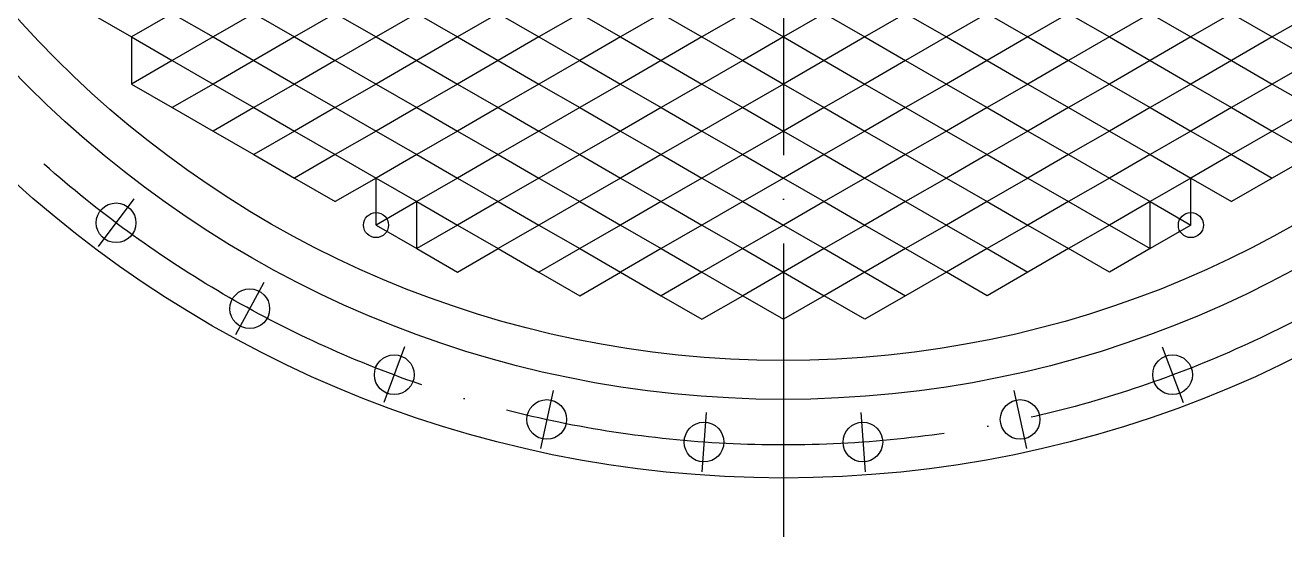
# Model space of a CAD drawing. Extents: x -11958 to 3251, y -1845 to 8235.
# Drawn here: x -211 to 646, y 2179 to 2527 of the extents above; entities that cross this region are included whole.
import ezdxf

# ---------------------------------------------------------------- set-up
doc = ezdxf.new("R2010")
doc.units = 0
doc.header["$LTSCALE"] = 10
for name, pattern in [('DASHDOT-L', [90, 80, -5, 0, -5]), ('DASHDOT-M', [36, 30, -3, 0, -3]), ('DASHDOT-S', [14, 10, -2, 0, -2])]:
    doc.linetypes.add(name, pattern=pattern)
doc.layers.add('CDR_DWG1', color=4, linetype='CONTINUOUS')
doc.layers.add('CDR_DWG3', color=1, linetype='DASHDOT-M')

msp = doc.modelspace()

# ---------------------------------------------------------------- linework, layer by layer
at = {"layer": 'CDR_DWG1'}
for p, q in [((-165.91, 2535.23), (-138.2, 2519.23)), ((-138.2, 2519.23), (-138.2, 2487.23)), ((-138.2, 2519.23), (-138.2, 2519.23)), ((-138.2, 2487.23), (-110.49, 2471.23)), ((-110.49, 2471.23), (-82.78, 2455.23)), ((-82.78, 2455.23), (-55.06, 2439.23)), ((-55.06, 2439.23), (-27.35, 2423.23)), ((665.47, 2439.23), (637.76, 2423.23)), ((-27.35, 2423.23), (0.36, 2407.23)), ((28.08, 2423.23), (0.36, 2407.23)), ((28.08, 2423.23), (55.79, 2407.23)), ((582.33, 2423.23), (554.62, 2407.23)), ((582.33, 2423.23), (610.04, 2407.23)), ((637.76, 2423.23), (610.04, 2407.23)), ((55.79, 2375.23), (55.79, 2407.23)), ((554.62, 2375.23), (554.62, 2407.23)), ((55.79, 2375.23), (83.5, 2359.23)), ((83.5, 2359.23), (111.21, 2375.23)), ((111.21, 2375.23), (138.93, 2359.23)), ((499.19, 2375.23), (471.48, 2359.23)), ((526.91, 2359.23), (499.19, 2375.23)), ((554.62, 2375.23), (526.91, 2359.23)), ((138.93, 2359.23), (166.64, 2343.23)), ((166.64, 2343.23), (194.35, 2359.23)), ((194.35, 2359.23), (222.07, 2343.23)), ((416.06, 2359.23), (388.34, 2343.23)), ((443.77, 2343.23), (416.06, 2359.23)), ((471.48, 2359.23), (443.77, 2343.23)), ((222.07, 2343.23), (249.78, 2327.23)), ((249.78, 2327.23), (277.49, 2343.23)), ((277.49, 2343.23), (305.2, 2327.23)), ((332.92, 2343.23), (305.2, 2327.23)), ((360.63, 2327.23), (332.92, 2343.23)), ((388.34, 2343.23), (360.63, 2327.23))]:
    msp.add_line(p, q, dxfattribs=at)
for centre, radius in [((305.2, 2999.23), 780), ((305.2, 2999.23), 726.5), ((305.2, 2999.23), 700), ((-148.75, 2392.82), 13.5), ((28.08, 2391.23), 8.5), ((582.33, 2391.23), 8.5), ((-57.83, 2334.39), 13.5), ((40.48, 2289.49), 13.5), ((569.92, 2289.49), 13.5), ((144.19, 2259.04), 13.5), ((466.22, 2259.04), 13.5), ((251.16, 2243.66), 13.5), ((359.24, 2243.66), 13.5)]:
    msp.add_circle(centre, radius, dxfattribs=at)
at = {"layer": 'CDR_DWG3', "linetype": 'DASHDOT-M'}
msp.add_line((305.2, 3819.23), (305.2, 2179.23), dxfattribs=at)
at = {"layer": 'CDR_DWG3', "linetype": 'DASHDOT-L'}
for p, q in [((-110.49, 2535.23), (-138.2, 2519.23)), ((-110.49, 2535.23), (-82.78, 2519.23)), ((-55.06, 2535.23), (-82.78, 2519.23)), ((-55.06, 2535.23), (-27.35, 2519.23)), ((0.36, 2535.23), (-27.35, 2519.23)), ((0.36, 2535.23), (28.08, 2519.23)), ((55.79, 2535.23), (28.08, 2519.23)), ((55.79, 2535.23), (83.5, 2519.23)), ((111.21, 2535.23), (83.5, 2519.23)), ((111.21, 2535.23), (138.93, 2519.23)), ((166.64, 2535.23), (138.93, 2519.23)), ((166.64, 2535.23), (194.35, 2519.23)), ((222.07, 2535.23), (194.35, 2519.23)), ((222.07, 2535.23), (249.78, 2519.23)), ((277.49, 2535.23), (249.78, 2519.23)), ((277.49, 2535.23), (305.2, 2519.23)), ((332.92, 2535.23), (305.2, 2519.23)), ((332.92, 2535.23), (360.63, 2519.23)), ((388.34, 2535.23), (360.63, 2519.23)), ((388.34, 2535.23), (416.06, 2519.23)), ((443.77, 2535.23), (416.06, 2519.23)), ((443.77, 2535.23), (471.48, 2519.23)), ((499.19, 2535.23), (471.48, 2519.23)), ((499.19, 2535.23), (526.91, 2519.23)), ((554.62, 2535.23), (526.91, 2519.23)), ((554.62, 2535.23), (582.33, 2519.23)), ((610.04, 2535.23), (582.33, 2519.23)), ((610.04, 2535.23), (637.76, 2519.23)), ((665.47, 2535.23), (637.76, 2519.23)), ((-138.2, 2519.23), (-110.49, 2503.23)), ((-82.78, 2519.23), (-110.49, 2503.23)), ((-82.78, 2519.23), (-55.06, 2503.23)), ((-27.35, 2519.23), (-55.06, 2503.23)), ((-27.35, 2519.23), (0.36, 2503.23)), ((28.08, 2519.23), (0.36, 2503.23)), ((28.08, 2519.23), (55.79, 2503.23)), ((83.5, 2519.23), (55.79, 2503.23)), ((83.5, 2519.23), (111.21, 2503.23)), ((138.93, 2519.23), (111.21, 2503.23)), ((138.93, 2519.23), (166.64, 2503.23)), ((194.35, 2519.23), (166.64, 2503.23)), ((194.35, 2519.23), (222.07, 2503.23)), ((249.78, 2519.23), (222.07, 2503.23)), ((249.78, 2519.23), (277.49, 2503.23)), ((305.2, 2519.23), (277.49, 2503.23)), ((305.2, 2519.23), (332.92, 2503.23)), ((360.63, 2519.23), (332.92, 2503.23)), ((360.63, 2519.23), (388.34, 2503.23)), ((416.06, 2519.23), (388.34, 2503.23)), ((416.06, 2519.23), (443.77, 2503.23)), ((471.48, 2519.23), (443.77, 2503.23)), ((471.48, 2519.23), (499.19, 2503.23)), ((526.91, 2519.23), (499.19, 2503.23)), ((526.91, 2519.23), (554.62, 2503.23)), ((582.33, 2519.23), (554.62, 2503.23)), ((582.33, 2519.23), (610.04, 2503.23)), ((637.76, 2519.23), (610.04, 2503.23)), ((637.76, 2519.23), (665.47, 2503.23)), ((-110.49, 2503.23), (-138.2, 2487.23)), ((-110.49, 2503.23), (-82.78, 2487.23)), ((-55.06, 2503.23), (-82.78, 2487.23)), ((-55.06, 2503.23), (-27.35, 2487.23)), ((0.36, 2503.23), (-27.35, 2487.23)), ((0.36, 2503.23), (28.08, 2487.23)), ((55.79, 2503.23), (28.08, 2487.23)), ((55.79, 2503.23), (83.5, 2487.23)), ((111.21, 2503.23), (83.5, 2487.23)), ((111.21, 2503.23), (138.93, 2487.23)), ((166.64, 2503.23), (138.93, 2487.23)), ((166.64, 2503.23), (194.35, 2487.23)), ((222.07, 2503.23), (194.35, 2487.23)), ((222.07, 2503.23), (249.78, 2487.23)), ((277.49, 2503.23), (249.78, 2487.23)), ((277.49, 2503.23), (305.2, 2487.23)), ((332.92, 2503.23), (305.2, 2487.23)), ((332.92, 2503.23), (360.63, 2487.23)), ((388.34, 2503.23), (360.63, 2487.23)), ((388.34, 2503.23), (416.06, 2487.23)), ((443.77, 2503.23), (416.06, 2487.23)), ((443.77, 2503.23), (471.48, 2487.23)), ((499.19, 2503.23), (471.48, 2487.23)), ((499.19, 2503.23), (526.91, 2487.23)), ((554.62, 2503.23), (526.91, 2487.23)), ((554.62, 2503.23), (582.33, 2487.23)), ((610.04, 2503.23), (582.33, 2487.23)), ((610.04, 2503.23), (637.76, 2487.23)), ((665.47, 2503.23), (637.76, 2487.23)), ((-82.78, 2487.23), (-110.49, 2471.23)), ((-82.78, 2487.23), (-55.06, 2471.23)), ((-27.35, 2487.23), (-55.06, 2471.23)), ((-27.35, 2487.23), (0.36, 2471.23)), ((28.08, 2487.23), (0.36, 2471.23)), ((28.08, 2487.23), (55.79, 2471.23)), ((83.5, 2487.23), (55.79, 2471.23)), ((83.5, 2487.23), (111.21, 2471.23)), ((138.93, 2487.23), (111.21, 2471.23)), ((138.93, 2487.23), (166.64, 2471.23)), ((194.35, 2487.23), (166.64, 2471.23)), ((194.35, 2487.23), (222.07, 2471.23)), ((249.78, 2487.23), (222.07, 2471.23)), ((249.78, 2487.23), (277.49, 2471.23)), ((305.2, 2487.23), (277.49, 2471.23)), ((305.2, 2487.23), (332.92, 2471.23)), ((360.63, 2487.23), (332.92, 2471.23)), ((360.63, 2487.23), (388.34, 2471.23)), ((416.06, 2487.23), (388.34, 2471.23)), ((416.06, 2487.23), (443.77, 2471.23)), ((471.48, 2487.23), (443.77, 2471.23)), ((471.48, 2487.23), (499.19, 2471.23)), ((526.91, 2487.23), (499.19, 2471.23)), ((526.91, 2487.23), (554.62, 2471.23)), ((582.33, 2487.23), (554.62, 2471.23)), ((582.33, 2487.23), (610.04, 2471.23)), ((637.76, 2487.23), (610.04, 2471.23)), ((637.76, 2487.23), (665.47, 2471.23)), ((-55.06, 2471.23), (-82.78, 2455.23)), ((-55.06, 2471.23), (-27.35, 2455.23)), ((0.36, 2471.23), (-27.35, 2455.23)), ((0.36, 2471.23), (28.08, 2455.23)), ((55.79, 2471.23), (28.08, 2455.23)), ((55.79, 2471.23), (83.5, 2455.23)), ((111.21, 2471.23), (83.5, 2455.23)), ((111.21, 2471.23), (138.93, 2455.23)), ((166.64, 2471.23), (138.93, 2455.23)), ((166.64, 2471.23), (194.35, 2455.23)), ((222.07, 2471.23), (194.35, 2455.23)), ((222.07, 2471.23), (249.78, 2455.23)), ((277.49, 2471.23), (249.78, 2455.23)), ((277.49, 2471.23), (305.2, 2455.23)), ((332.92, 2471.23), (305.2, 2455.23)), ((332.92, 2471.23), (360.63, 2455.23)), ((388.34, 2471.23), (360.63, 2455.23)), ((388.34, 2471.23), (416.06, 2455.23)), ((443.77, 2471.23), (416.06, 2455.23)), ((443.77, 2471.23), (471.48, 2455.23)), ((499.19, 2471.23), (471.48, 2455.23)), ((499.19, 2471.23), (526.91, 2455.23)), ((554.62, 2471.23), (526.91, 2455.23)), ((554.62, 2471.23), (582.33, 2455.23)), ((610.04, 2471.23), (582.33, 2455.23)), ((610.04, 2471.23), (637.76, 2455.23)), ((665.47, 2471.23), (637.76, 2455.23)), ((-27.35, 2455.23), (-55.06, 2439.23)), ((-27.35, 2455.23), (0.36, 2439.23)), ((28.08, 2455.23), (0.36, 2439.23)), ((28.08, 2455.23), (55.79, 2439.23)), ((83.5, 2455.23), (55.79, 2439.23)), ((83.5, 2455.23), (111.21, 2439.23)), ((138.93, 2455.23), (111.21, 2439.23)), ((138.93, 2455.23), (166.64, 2439.23)), ((194.35, 2455.23), (166.64, 2439.23)), ((194.35, 2455.23), (222.07, 2439.23)), ((249.78, 2455.23), (222.07, 2439.23)), ((249.78, 2455.23), (277.49, 2439.23)), ((305.2, 2455.23), (277.49, 2439.23)), ((305.2, 2455.23), (332.92, 2439.23)), ((360.63, 2455.23), (332.92, 2439.23)), ((360.63, 2455.23), (388.34, 2439.23)), ((416.06, 2455.23), (388.34, 2439.23)), ((416.06, 2455.23), (443.77, 2439.23)), ((471.48, 2455.23), (443.77, 2439.23)), ((471.48, 2455.23), (499.19, 2439.23)), ((526.91, 2455.23), (499.19, 2439.23)), ((526.91, 2455.23), (554.62, 2439.23)), ((582.33, 2455.23), (554.62, 2439.23)), ((582.33, 2455.23), (610.04, 2439.23)), ((637.76, 2455.23), (610.04, 2439.23)), ((637.76, 2455.23), (665.47, 2439.23)), ((0.36, 2439.23), (-27.35, 2423.23)), ((0.36, 2439.23), (28.08, 2423.23)), ((55.79, 2439.23), (28.08, 2423.23)), ((55.79, 2439.23), (83.5, 2423.23)), ((111.21, 2439.23), (83.5, 2423.23)), ((111.21, 2439.23), (138.93, 2423.23)), ((166.64, 2439.23), (138.93, 2423.23)), ((166.64, 2439.23), (194.35, 2423.23)), ((222.07, 2439.23), (194.35, 2423.23)), ((222.07, 2439.23), (249.78, 2423.23)), ((277.49, 2439.23), (249.78, 2423.23)), ((277.49, 2439.23), (305.2, 2423.23)), ((332.92, 2439.23), (305.2, 2423.23)), ((332.92, 2439.23), (360.63, 2423.23)), ((388.34, 2439.23), (360.63, 2423.23)), ((388.34, 2439.23), (416.06, 2423.23)), ((443.77, 2439.23), (416.06, 2423.23)), ((443.77, 2439.23), (471.48, 2423.23)), ((499.19, 2439.23), (471.48, 2423.23)), ((499.19, 2439.23), (526.91, 2423.23)), ((554.62, 2439.23), (526.91, 2423.23)), ((554.62, 2439.23), (582.33, 2423.23)), ((610.04, 2439.23), (582.33, 2423.23)), ((610.04, 2439.23), (637.76, 2423.23)), ((28.08, 2391.23), (28.08, 2423.23)), ((83.5, 2423.23), (55.79, 2407.23)), ((83.5, 2423.23), (111.21, 2407.23)), ((138.93, 2423.23), (111.21, 2407.23)), ((138.93, 2423.23), (166.64, 2407.23)), ((194.35, 2423.23), (166.64, 2407.23)), ((194.35, 2423.23), (222.07, 2407.23)), ((249.78, 2423.23), (222.07, 2407.23)), ((249.78, 2423.23), (277.49, 2407.23)), ((305.2, 2423.23), (277.49, 2407.23)), ((305.2, 2423.23), (332.92, 2407.23)), ((360.63, 2423.23), (332.92, 2407.23)), ((360.63, 2423.23), (388.34, 2407.23)), ((416.06, 2423.23), (388.34, 2407.23)), ((416.06, 2423.23), (443.77, 2407.23)), ((471.48, 2423.23), (443.77, 2407.23)), ((471.48, 2423.23), (499.19, 2407.23)), ((526.91, 2423.23), (499.19, 2407.23)), ((526.91, 2423.23), (554.62, 2407.23)), ((582.33, 2391.23), (582.33, 2423.23)), ((55.79, 2407.23), (28.08, 2391.23)), ((55.79, 2407.23), (83.5, 2391.23)), ((111.21, 2407.23), (83.5, 2391.23)), ((111.21, 2407.23), (138.93, 2391.23)), ((166.64, 2407.23), (138.93, 2391.23)), ((166.64, 2407.23), (194.35, 2391.23)), ((222.07, 2407.23), (194.35, 2391.23)), ((222.07, 2407.23), (249.78, 2391.23)), ((277.49, 2407.23), (249.78, 2391.23)), ((277.49, 2407.23), (305.2, 2391.23)), ((332.92, 2407.23), (305.2, 2391.23)), ((332.92, 2407.23), (360.63, 2391.23)), ((388.34, 2407.23), (360.63, 2391.23)), ((388.34, 2407.23), (416.06, 2391.23)), ((443.77, 2407.23), (416.06, 2391.23)), ((443.77, 2407.23), (471.48, 2391.23)), ((499.19, 2407.23), (471.48, 2391.23)), ((499.19, 2407.23), (526.91, 2391.23)), ((554.62, 2407.23), (526.91, 2391.23)), ((554.62, 2407.23), (582.33, 2391.23)), ((28.08, 2391.23), (55.79, 2375.23)), ((83.5, 2391.23), (55.79, 2375.23)), ((83.5, 2391.23), (111.21, 2375.23)), ((138.93, 2391.23), (111.21, 2375.23)), ((138.93, 2391.23), (166.64, 2375.23)), ((194.35, 2391.23), (166.64, 2375.23)), ((194.35, 2391.23), (222.07, 2375.23)), ((249.78, 2391.23), (222.07, 2375.23)), ((249.78, 2391.23), (277.49, 2375.23)), ((305.2, 2391.23), (277.49, 2375.23)), ((305.2, 2391.23), (332.92, 2375.23)), ((360.63, 2391.23), (332.92, 2375.23)), ((360.63, 2391.23), (388.34, 2375.23)), ((416.06, 2391.23), (388.34, 2375.23)), ((416.06, 2391.23), (443.77, 2375.23)), ((471.48, 2391.23), (443.77, 2375.23)), ((471.48, 2391.23), (499.19, 2375.23)), ((526.91, 2391.23), (499.19, 2375.23)), ((526.91, 2391.23), (554.62, 2375.23)), ((582.33, 2391.23), (554.62, 2375.23)), ((166.64, 2375.23), (138.93, 2359.23)), ((166.64, 2375.23), (194.35, 2359.23)), ((222.07, 2375.23), (194.35, 2359.23)), ((222.07, 2375.23), (249.78, 2359.23)), ((277.49, 2375.23), (249.78, 2359.23)), ((277.49, 2375.23), (305.2, 2359.23)), ((332.92, 2375.23), (305.2, 2359.23)), ((332.92, 2375.23), (360.63, 2359.23)), ((388.34, 2375.23), (360.63, 2359.23)), ((388.34, 2375.23), (416.06, 2359.23)), ((443.77, 2375.23), (416.06, 2359.23)), ((443.77, 2375.23), (471.48, 2359.23)), ((249.78, 2359.23), (222.07, 2343.23)), ((249.78, 2359.23), (277.49, 2343.23)), ((305.2, 2359.23), (277.49, 2343.23)), ((305.2, 2359.23), (332.92, 2343.23)), ((360.63, 2359.23), (332.92, 2343.23)), ((360.63, 2359.23), (388.34, 2343.23))]:
    msp.add_line(p, q, dxfattribs=at)
at = {"layer": 'CDR_DWG3', "linetype": 'DASHDOT-S'}
for p, q in [((-136.61, 2409.03), (-160.88, 2376.61)), ((-48.12, 2352.16), (-67.53, 2316.62)), ((47.56, 2308.47), (33.41, 2270.52)), ((562.85, 2308.47), (577, 2270.52)), ((148.49, 2278.83), (139.88, 2239.26)), ((461.92, 2278.83), (470.53, 2239.26)), ((252.61, 2263.86), (249.72, 2223.47)), ((357.8, 2263.86), (360.69, 2223.47))]:
    msp.add_line(p, q, dxfattribs=at)
at = {"layer": 'CDR_DWG3', "linetype": 'DASHDOT-M'}
msp.add_circle((305.2, 2999.23), 757.5, dxfattribs=at)

doc.saveas('drawing.dxf')
